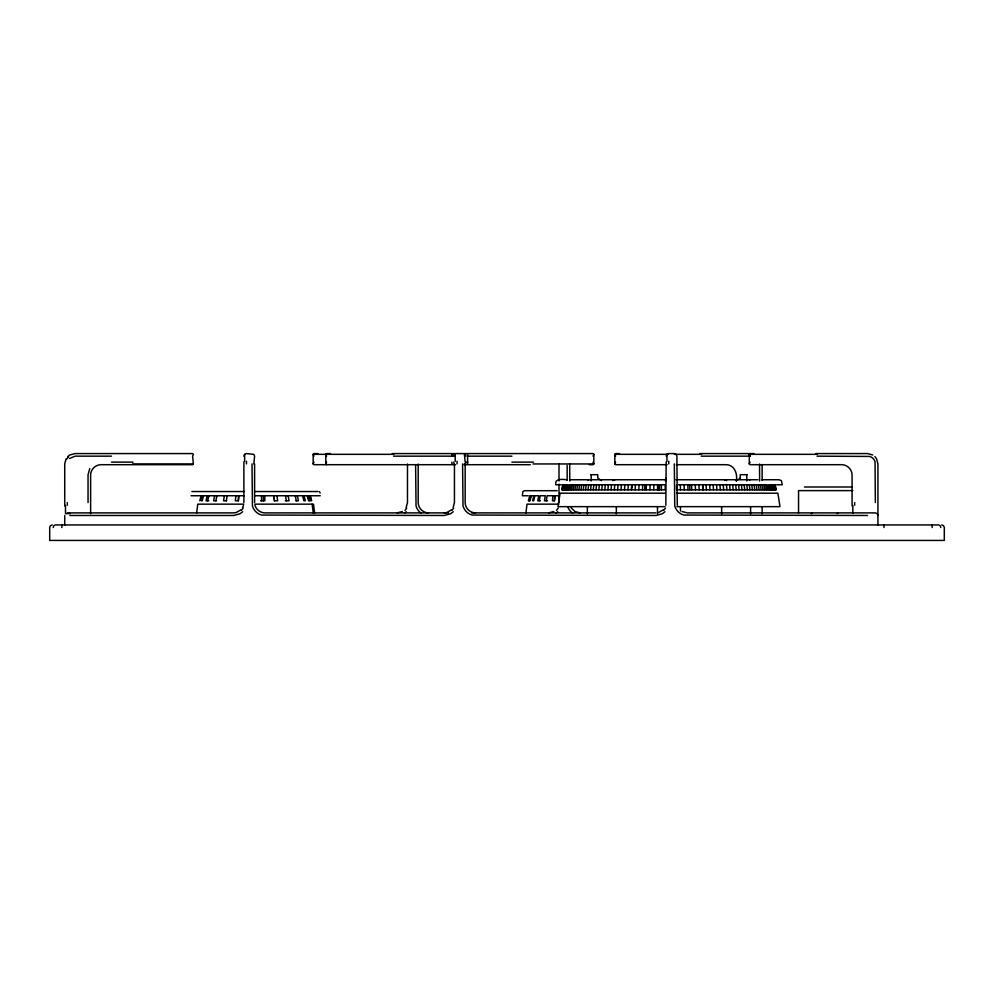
<?xml version="1.0" encoding="UTF-8"?>
<svg xmlns="http://www.w3.org/2000/svg" width="994" height="994" viewBox="0 0 994 994"><rect width="100%" height="100%" fill="white"/><g stroke="black" fill="none" stroke-linecap="round" stroke-linejoin="round"><path stroke-width="1.49" d="M661.345 489.831L661.408 484.786M659.444 489.831L659.519 484.786L665.197 484.786L665.16 489.831L561.883 489.831L562.679 484.786L564.368 484.786L563.586 489.831M658.488 489.831L658.575 484.786L569.388 484.786L568.63 489.831M657.543 489.831L657.63 484.786M653.741 489.831L653.853 484.786M649.964 489.831L650.113 484.786M646.224 489.831L646.386 484.786M644.708 489.831L644.882 484.786M642.497 489.831L642.696 484.786M638.807 489.831L639.043 484.786M635.166 489.831L635.414 484.786M631.414 489.831L631.687 484.786M631.563 489.831L631.836 484.786M632.035 487.308L632.172 484.786M627.997 489.831L628.307 484.786M624.493 489.831L624.828 484.786M621.039 489.831L621.399 484.786M617.659 489.831L618.044 484.786M614.329 489.831L614.739 484.786M61.74 527.516L62.262 524.944M451.86 456.159L452.009 454.333M467.602 463.949L467.602 454.333M238.933 495.745L238.51 500.79L235.354 500.79L235.864 495.745M238.162 500.79L238.597 495.745M554.341 500.79L554.776 495.745L547.098 495.745L546.365 500.79M611.086 489.831L611.521 484.786M607.906 489.831L608.365 484.786M604.799 489.831L605.284 484.786M601.78 489.831L602.289 484.786M552.95 495.745L552.44 500.79L554.577 500.79L555 495.745L559.224 495.745M598.848 489.831L599.37 484.786M596.002 489.831L596.549 484.786M593.256 489.831L593.816 484.786M590.598 489.831L591.182 484.786M588.038 489.831L588.647 484.786M196.638 513.128L197.769 504.157L243.741 504.157M525.901 513.128L527.019 504.157L558.802 504.157M585.59 489.831L586.212 484.786M583.242 489.831L583.888 484.786M581.005 489.831L581.664 484.786M665.831 505.25L666.179 461.899M578.881 489.831L579.564 484.786M576.868 489.831L577.564 484.786M574.979 489.831L575.688 484.786M573.215 489.831L573.923 484.786M571.562 489.831L572.295 484.786M226.371 500.79L227.104 495.745M570.034 489.831L570.78 484.786M567.363 489.831L568.121 484.786L565.114 484.786L564.331 489.831M566.22 489.831L566.99 484.786M565.201 489.831L565.984 484.786M562.964 489.831L563.76 484.786M562.157 489.831L562.952 484.786M562.492 489.831L563.287 484.786M224.371 495.745L223.563 500.79L226.557 500.79M215.884 500.79L216.891 495.745M539.27 500.79L540.276 495.745L545.271 495.745L544.463 500.79L547.495 500.79M214.667 495.745L213.598 500.79L216.543 500.79M207.671 500.79L208.889 495.745M207.286 495.745L206.031 500.79L208.827 500.79M203.559 495.745L202.204 500.79L201.31 500.79L202.689 495.745M529.404 500.79L530.784 495.745L529.74 495.745L528.386 500.79M199.794 500.79L201.123 495.745M53.229 527.516L53.8 525.689L55.204 524.944L938.796 524.944L940.2 525.689L940.771 527.516M66.126 458.743L64.734 463.9L64.734 505.921M89.758 468.559L88.044 474.846L88.044 502.579M243.878 456.159L244.636 454.333L246.462 453.575L253.843 454.333L254.601 456.159L253.843 463.949M242.499 507.735L243.53 505.25M406.099 507.735L407.478 502.579L407.478 464.074M454.444 456.159L455.202 454.333L454.27 454.333L453.686 456.159L393.562 456.159M453.065 507.735L454.444 502.579L454.444 464.074M666.179 456.159L666.937 454.333L668.763 453.575L674.33 453.575L676.156 454.333L676.902 456.159L677.262 505.25M455.5 464.695L313.918 464.695L313.172 463.949L313.967 462.123M326.541 464.695L325.796 463.949L326.579 462.123M593.02 456.159L593.816 454.333L593.07 453.575L530.883 453.575M667.185 464.695L615.547 464.695L614.814 463.949L615.597 462.123M852.082 505.921L852.082 475.02C852.119 469.491 847.286 464.67 841.769 464.695L750.023 464.695L749.277 463.949L750.06 462.123M66.784 459.116L68.3 457.141M241.393 510.407L243.157 508.12M404.993 510.407L406.757 508.12M451.959 510.407L453.724 508.12M556.516 510.407L558.28 508.12M663.694 510.407L665.458 508.12M67.766 456.606L69.903 454.966L75.059 453.575L192.637 453.575L193.383 454.333L192.6 456.159L193.383 463.949L192.637 464.695L100.953 464.695C95.424 464.67 90.591 469.491 90.628 475.02L90.628 513.761M325.796 463.949L325.796 454.333L326.541 453.575L330.468 453.575M750.023 453.575L749.277 454.333L749.277 463.949M612.726 480.574L615 479.742M69.605 458.445L75.233 456.159L111.49 456.159M240.859 509.872L236.224 512.544L233.553 512.892L67.319 512.892M242.698 511.711L240.014 513.761L233.727 515.476L69.903 515.476M404.508 513.078L406.297 511.711M451.425 509.872L446.791 512.544L444.119 512.892M453.264 511.711L450.58 513.761L444.293 515.476L261.584 515.054A12.922 12.922 0 0 1 252.439 505.921L252.016 463.9M556.031 513.078L557.82 511.711M663.16 509.872L658.537 512.544M664.998 511.711L662.327 513.761L656.028 515.476L472.15 515.054A12.922 12.922 0 0 1 463.005 505.921L462.583 463.9M811.303 513.649L812.384 512.892M837.134 513.649L838.215 512.892M736.442 480.574L740.505 478.052M52.284 524.944L50.458 525.689L49.7 527.516L49.7 540.425L944.3 540.425L944.3 527.516L943.542 525.689L941.716 524.944M402.309 511.512L397.153 512.892M553.844 511.512L548.676 512.892M749.29 479.829L750.321 479.742M317.856 453.575L313.918 453.575L313.172 454.333L313.172 463.949M392.257 453.575L530.224 453.575M619.486 453.575L615.547 453.575L614.814 454.333L614.814 463.949M699.962 453.575L753.949 453.575M815.739 453.575L867.6 453.575L872.757 454.966M393.91 454.333L313.172 454.333L313.967 456.159M668.328 454.333L614.814 454.333L615.597 456.159M674.454 454.333L701.615 454.333M817.391 454.333L749.277 454.333L750.06 456.159M467.752 456.159L511.91 456.159M701.255 456.159L750.122 456.159M817.043 456.159L869.601 456.445A7.716 7.716 0 0 1 875.055 461.899L875.341 502.579M111.49 462.123L133.047 462.123M467.752 462.123L465.925 462.123L465.341 463.949L464.409 463.949M511.91 462.123L533.48 462.123M132.55 463.949L193.383 463.949M532.983 463.949L593.816 463.949L593.816 454.333M464.074 464.695L530.224 464.695M589.131 464.695L593.07 464.695L593.816 463.949L593.02 462.123M676.429 464.695L725.98 464.695C734.442 464.596 737.859 474.051 736.305 481.183M590.883 474.697L597.754 474.697L597.754 478.052L601.544 480.574M747.09 474.697L740.219 474.697L740.219 478.052M566.828 479.742C562.915 479.344 554.254 478.151 555.745 484.786L561.287 484.786M569.574 479.742L666.229 479.742M675.883 479.742L757.875 479.742M761.752 479.742L778.861 479.742L781.383 480.574L782.228 484.786L776.687 484.786M775.295 484.786L772.86 484.786L773.643 489.831M804.432 486.998L851.833 486.998M852.84 490.614L798.555 490.614L798.555 513.003M557.162 490.701L524.596 490.701L522.894 491.533L522.322 495.745L528.137 495.745M191.867 491.533L244.449 491.533M254.949 491.533L318.03 491.533M665.148 493.198L560.094 493.198L557.982 506.654L665.023 506.654M676.665 493.198L777.88 493.198L779.992 506.654L676.902 506.654M191.034 495.745L244.3 495.745M254.949 495.745L320.242 495.745M260.664 500.79L264.913 500.79L264.652 495.745M285.377 500.79L289.03 500.79L288.148 495.745M295.963 500.79L298.448 500.79L297.318 495.745M528.932 500.79L530.013 500.79L531.368 495.745L533.865 495.745L532.598 500.79L533.703 500.79L534.934 495.745L538.785 495.745L537.717 500.79L540.388 500.79M254.949 504.157L312.377 504.157M448.555 512.892L264.926 512.892C260.366 512.867 256.154 509.649 254.949 505.25M471.653 512.892L655.866 512.892M70.276 513.649L65.492 513.649L65.492 505.437M867.6 515.476L683.884 515.054A12.922 12.922 0 0 1 674.74 505.921L674.33 463.9M587.653 479.742L588.684 479.829M724.315 479.742L726.577 480.574M580.049 512.892L574.892 511.512L571.115 507.735M475.492 512.892C469.963 512.929 465.13 508.096 465.167 502.579L465.167 464.074M428.526 512.892C422.997 512.929 418.163 508.096 418.201 502.579L418.201 464.074M682.07 511.512L687.227 512.892L875.341 512.892L877.168 513.649L877.926 515.476M874.894 456.606L876.546 458.743L877.926 463.9L877.926 524.944M319.409 491.533L320.143 493.024M931.738 524.944L932.26 527.516M325.796 454.333L326.579 456.159M464.409 454.333L465.167 462.123M465.341 454.333L465.925 456.159M453.686 462.123L454.27 463.949M310.153 495.745L311.582 500.79L310.053 495.745M308.774 495.745L309.979 500.79L310.675 500.79L309.271 495.745M307.892 495.745L309.296 500.79L308.6 500.79L307.208 495.745M304.027 495.745L305.332 500.79L303.878 500.79L302.611 495.745M295.243 495.745L296.311 500.79M285.526 495.745L286.334 500.79M775.221 484.786L776.09 489.831L676.628 489.831L676.566 484.786L702.559 484.786L702.808 489.831M775.022 484.786L775.817 489.831M774.686 484.786L775.482 489.831M774.214 484.786L775.009 489.831M773.605 484.786L774.388 489.831M772.773 489.831L771.99 484.786L768.586 484.786L769.344 489.831M770.984 484.786L771.754 489.831M769.853 484.786L770.611 489.831M767.94 489.831L767.194 484.786L703.044 484.786L703.305 489.831M765.691 484.786L766.411 489.831M764.051 484.786L764.771 489.831M762.286 484.786L762.994 489.831M760.41 484.786L761.106 489.831M758.422 484.786L759.093 489.831M756.31 484.786L756.968 489.831M754.086 484.786L754.732 489.831M313.508 504.157L314.638 513.128M312.141 504.157L313.259 513.128M751.762 484.786L752.383 489.831M749.327 484.786L749.936 489.831M746.792 484.786L747.376 489.831M277.04 495.745L277.624 500.79L274.381 500.79L273.884 495.745M744.158 484.786L744.73 489.831M741.425 484.786L741.971 489.831M738.604 484.786L739.126 489.831M735.684 484.786L736.194 489.831M274.033 495.745L274.543 500.79M732.69 484.786L733.174 489.831M729.621 484.786L730.068 489.831M726.465 484.786L726.9 489.831M451.86 462.123L452.009 463.949M723.234 484.786L723.644 489.831M719.929 484.786L720.315 489.831M716.575 484.786L716.935 489.831M713.145 484.786L713.481 489.831M709.666 484.786L709.977 489.831M706.138 484.786L706.423 489.831M698.931 484.786L699.167 489.831M263.261 495.745L263.485 500.79M695.278 484.786L695.477 489.831M691.588 484.786L691.749 489.831M261.434 495.745L261.608 500.79M689.699 484.786L689.861 489.831M687.823 484.786L688.01 489.831M684.12 484.786L684.232 489.831M680.356 484.786L680.443 489.831M883.952 524.944L883.952 527.516M854.666 502.579L854.666 505.25M852.84 505.437L852.84 513.277M762.137 465.391L762.137 480.338M762.137 506.952L762.137 513.761M759.565 464.074L759.565 481.009M750.607 506.729L750.607 513.886M746.792 474.697L746.792 480.934M721.632 506.729L721.632 513.886M680.48 506.729L680.48 511.028M668.763 461.228L668.763 463.9M666.937 454.333L666.937 461.427M657.494 506.729L657.494 513.886M616.342 506.729L616.342 513.886M591.182 474.697L591.182 480.934M587.367 506.729L587.367 513.886M569.724 464.074L569.724 481.009M567.152 465.391L567.152 480.338M559.001 464.074L559.001 481.009M559.001 484.09L559.001 502.579M457.029 461.228L457.029 463.9M455.202 454.333L455.202 461.427M415.616 465.391L416.039 505.921A12.922 12.922 0 0 0 421.108 513.165M254.601 464.074L254.601 502.579M246.462 461.228L246.462 463.9M244.636 454.333L244.636 461.427M243.878 461.899L243.878 502.579M67.319 502.579L67.319 505.25M64.734 515.476L64.734 524.944M572.643 513.165A12.922 12.922 0 0 1 567.897 506.99M666.291 478.052L665.52 480.934L666.291 478.052"/></g></svg>
